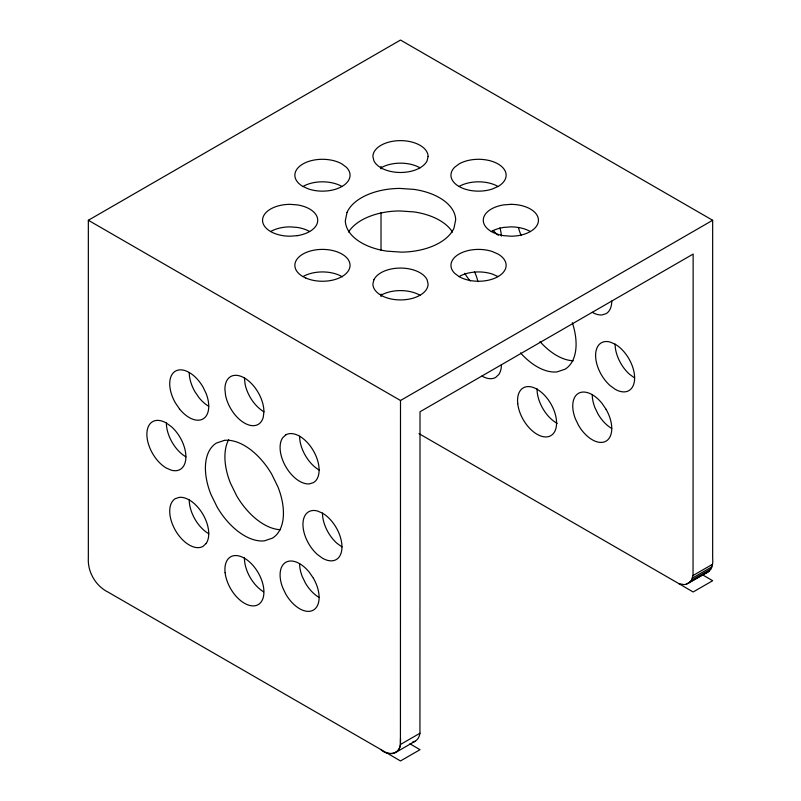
<?xml version="1.0" encoding="UTF-8"?>
<svg xmlns="http://www.w3.org/2000/svg" width="801" height="801" viewBox="0 0 801 801"><rect width="100%" height="100%" fill="white"/><g stroke="black" fill="none" stroke-linecap="round" stroke-linejoin="round"><path stroke-width="1.2" d="M380.986 749.686C387.103 755.904 399.839 754.652 400.43 744.509L400.5 400.5L712.66 220.275L712.66 558.197C713.19 563.203 712.379 569.301 707.734 572.194L686.207 584.289L683.954 584.6L678.938 583.669L419.013 433.641M412.375 742.227A24.39 14.078 60 0 0 419.944 733.245L420.014 411.764L693.145 254.067L693.045 575.518L691.353 580.335L688.219 583.458M712.66 220.275L400.5 40.05L88.34 220.275L88.34 558.197C87.529 571.824 95.639 585.881 107.855 591.989L386.302 752.67A24.39 14.078 60 0 0 400.43 744.509L400.5 738.422M263.93 411.764L263.269 417.211A27.594 15.93 60 0 1 244.425 423.028A27.594 15.93 60 0 1 225.572 395.454L224.911 389.236A27.594 15.93 60 0 1 244.425 377.972A27.594 15.93 60 0 1 263.93 411.764A27.594 15.93 60 0 1 245.086 384.19L244.425 377.972M400.43 744.509L419.944 733.245M693.045 575.518L712.56 564.254M692.394 578.112L711.899 566.848M691.353 580.335L710.857 569.07M686.207 584.289L709.466 570.863M395.624 752.499L415.128 741.235M498.052 186.483L492.335 189.016A27.594 15.93 0 0 1 459.033 186.483A27.594 15.93 0 0 1 454.648 167.249L459.033 163.955A27.594 15.93 0 0 1 498.052 163.955A27.594 15.93 0 0 1 498.052 186.483A27.594 15.93 0 0 0 459.033 186.483M705.721 573.025L707.734 572.194M615.108 344.18L610.062 342.037A27.594 15.93 60 0 0 595.604 355.444A27.594 15.93 60 0 0 610.062 385.551L615.108 389.236A27.594 15.93 60 0 0 634.622 377.972A27.594 15.93 60 0 0 615.108 344.18A27.594 15.93 60 0 0 629.566 374.287L634.622 377.972M322.463 513.141L317.406 510.988A27.594 15.93 60 0 0 302.948 524.405A27.594 15.93 60 0 0 317.406 554.512L322.463 558.197A27.594 15.93 60 0 0 341.967 546.933A27.594 15.93 60 0 0 322.463 513.141A27.594 15.93 60 0 0 336.921 543.248L341.967 546.933M302.948 186.483L308.665 189.016A27.594 15.93 0 0 0 341.967 186.483A27.594 15.93 0 0 0 346.352 167.249L341.967 163.955A27.594 15.93 0 0 0 302.948 163.955A27.594 15.93 0 0 0 302.948 186.483A27.594 15.93 0 0 1 341.967 186.483M498.052 276.595L492.335 274.062A27.594 15.93 0 0 0 459.033 276.595L454.648 273.291A27.594 15.93 0 0 1 459.033 254.067A27.594 15.93 0 0 1 492.335 251.534L498.052 254.067A27.594 15.93 0 0 1 498.052 276.595A27.594 15.93 0 0 1 459.033 276.595M88.34 220.275L400.5 400.5M409.862 743.779L420.014 749.686L400.5 760.95L386.302 752.67M702.507 574.778L712.66 580.725L693.145 591.989L678.938 583.669M166.378 423.028L171.434 426.713A27.594 15.93 60 0 1 185.892 456.82A27.594 15.93 60 0 1 171.434 470.227L166.378 468.084A27.594 15.93 60 0 1 146.873 434.292A27.594 15.93 60 0 1 166.378 423.028A27.594 15.93 60 0 0 185.892 456.82M381.006 166.438L381.006 168.931M381.016 212.726L381.026 250.262M381.036 294.057L381.036 296.56M557.236 423.399A27.594 15.93 60 0 1 537.07 388.815M521.091 235.224A27.594 15.93 60 0 1 518.457 227.564M499.914 227.854A27.594 15.93 60 0 1 501.366 236.145M474.512 271.819A27.594 15.93 60 0 1 477.877 281.642M481.892 376.039A27.594 15.93 60 0 0 495.679 377.411L498.783 374.528A27.594 15.93 60 0 0 501.396 364.775M520.51 352.891A55.179 31.86 60 0 0 557.055 371.884L565.055 369.211A55.179 31.86 60 0 0 572.325 322.703M592.249 312.32A27.594 15.93 60 0 0 602.012 314.933L606.047 313.682A27.594 15.93 60 0 0 611.764 301.056M319.108 470.017A27.594 15.93 60 0 1 299.604 436.225M208.751 406.297A27.594 15.93 60 0 1 198.988 397.646L194.953 391.729A27.594 15.93 60 0 1 189.236 372.505M280.54 529.711A55.179 31.86 60 0 1 236.736 495.959L230.418 483.083A55.179 31.86 60 0 1 228.696 439.639M208.751 533.736A27.594 15.93 60 0 1 189.236 499.944M263.559 591.769A27.594 15.93 60 0 1 244.425 557.776M319.108 597.456A27.594 15.93 60 0 1 305.321 582.888L302.217 576.44A27.594 15.93 60 0 1 299.604 563.664M491.353 231.539A27.594 15.93 0 0 1 503.729 227.414L510.868 226.873A27.594 15.93 0 0 1 530.372 231.539M380.986 167.82A27.594 15.93 0 0 1 420.014 167.82M270.628 231.539A27.594 15.93 0 0 1 290.132 226.873L297.271 227.414A27.594 15.93 0 0 1 309.647 231.539M303.329 276.385A27.594 15.93 0 0 1 342.337 276.806M348.575 232.01A55.179 31.86 0 0 1 399.719 210.943L414.027 211.915A55.179 31.86 0 0 1 452.505 232.14M380.986 295.259A27.594 15.93 0 0 1 420.014 295.259M573.196 360.75A55.179 31.86 60 0 1 540.024 341.626M470.287 280.981A27.594 15.93 60 0 1 464.74 273.301M611.764 428.495A27.594 15.93 60 0 1 597.967 413.937L594.863 407.479A27.594 15.93 60 0 1 592.249 394.703M498.342 235.294A27.594 15.93 60 0 1 493.146 230.458M347.003 212.465L345.321 220.726A55.179 31.86 0 0 0 386.973 251.164L401.281 252.135A55.179 31.86 0 0 0 453.997 228.085L455.679 219.824A55.179 31.86 0 0 0 414.027 189.386L399.719 188.415A55.179 31.86 0 0 0 347.003 212.465M373.847 279.869L372.906 283.995A27.594 15.93 0 0 0 400.5 299.924A27.594 15.93 0 0 0 428.094 283.995L427.153 279.869A27.594 15.93 0 0 0 400.5 268.065A27.594 15.93 0 0 0 373.847 279.869M428.094 156.555L427.153 160.681A27.594 15.93 0 0 1 400.5 172.485A27.594 15.93 0 0 1 373.847 160.681L372.906 156.555A27.594 15.93 0 0 1 400.5 140.626A27.594 15.93 0 0 1 428.094 156.555M285.807 434.853L282.703 437.736A27.594 15.93 60 0 0 285.807 466.713A27.594 15.93 60 0 0 309.356 483.894L313.401 482.643A27.594 15.93 60 0 0 313.401 450.783A27.594 15.93 60 0 0 285.807 434.853M206.137 543.489L203.033 546.362A27.594 15.93 60 0 1 175.439 530.432A27.594 15.93 60 0 1 175.439 498.572L179.484 497.331A27.594 15.93 60 0 1 203.033 514.502A27.594 15.93 60 0 1 206.137 543.489M224.43 440.38L216.44 443.053A55.179 31.86 60 0 0 210.913 494.347L217.221 507.223A55.179 31.86 60 0 0 264.41 540.845L272.4 538.172A55.179 31.86 60 0 0 277.927 486.878L271.619 474.002A55.179 31.86 60 0 0 224.43 440.38M510.868 204.345L503.729 204.886A27.594 15.93 0 0 0 483.273 220.275A27.594 15.93 0 0 0 503.729 235.664L510.868 236.205A27.594 15.93 0 0 0 538.452 220.275A27.594 15.93 0 0 0 510.868 204.345M297.271 235.664L290.132 236.205A27.594 15.93 0 0 1 262.548 220.275A27.594 15.93 0 0 1 290.132 204.345L297.271 204.886A27.594 15.93 0 0 1 317.727 220.275A27.594 15.93 0 0 1 297.271 235.664M606.047 409.271L602.012 403.354A27.594 15.93 60 0 0 578.452 393.341A27.594 15.93 60 0 0 575.358 418.743L578.452 425.201A27.594 15.93 60 0 0 606.047 441.131A27.594 15.93 60 0 0 606.047 409.271M313.401 578.222L309.356 572.314A27.594 15.93 60 0 0 285.807 562.292A27.594 15.93 60 0 0 282.703 587.704L285.807 594.152A27.594 15.93 60 0 0 313.401 610.082A27.594 15.93 60 0 0 313.401 578.222M179.484 408.91L175.439 402.993A27.594 15.93 60 0 1 175.439 371.133A27.594 15.93 60 0 1 203.033 387.063L206.137 393.521A27.594 15.93 60 0 1 203.033 418.923A27.594 15.93 60 0 1 179.484 408.91M225.101 572.675A27.594 15.93 60 0 0 256.41 605.416A27.594 15.93 60 0 0 251.754 564.084A27.594 15.93 60 0 0 225.101 572.675M517.746 403.714A27.594 15.93 60 0 0 549.055 436.455A27.594 15.93 60 0 0 544.4 395.123A27.594 15.93 60 0 0 517.746 403.714M305.822 278.037A27.594 15.93 0 0 0 349.837 267.294A27.594 15.93 0 0 0 311.719 250.653A27.594 15.93 0 0 0 305.822 278.037"/></g></svg>
